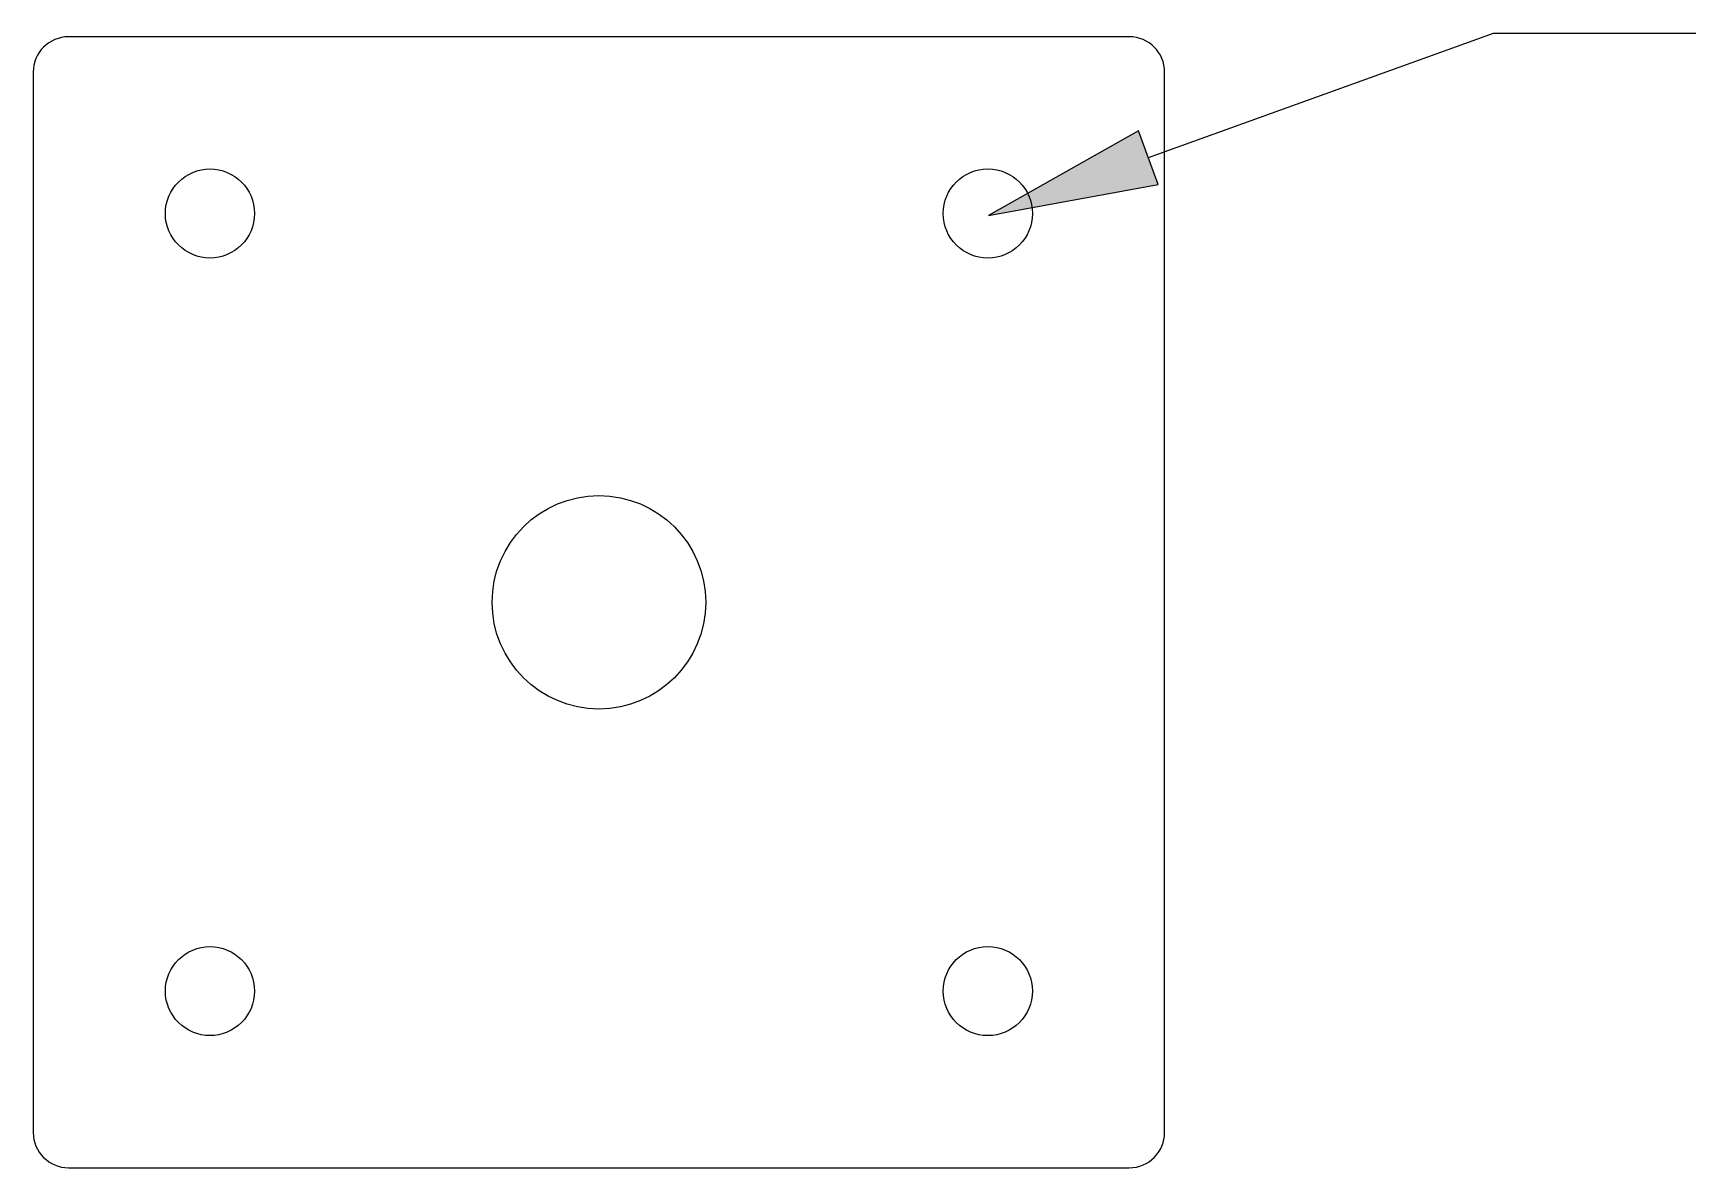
# Model space of a CAD drawing. Extents: x -3.7 to 29.7, y -3.9 to 14.9.
# Drawn here: x 3.69 to 15.44, y 6.23 to 14.26 of the extents above; entities that cross this region are included whole.
import ezdxf

# ---------------------------------------------------------------- set-up
doc = ezdxf.new("R2010")
doc.units = 0
doc.header["$MEASUREMENT"] = 0
doc.layers.add('LAYER_1', color=7, linetype='CONTINUOUS')

msp = doc.modelspace()

# ---------------------------------------------------------------- hatches: boundary and pattern name
at = {"layer": 'LAYER_1'}
h = msp.add_hatch(color=250, dxfattribs=at)
edge = h.paths.add_edge_path()
edge.add_spline(control_points=[(11.642, 13.189), (11.642, 13.189), (10.442, 12.969), (10.442, 12.969), (10.442, 12.969), (11.502, 13.569), (11.502, 13.569), (11.502, 13.569), (11.642, 13.189), (11.642, 13.189)], knot_values=[0, 0, 0, 0, 0.333333, 0.333333, 0.333333, 0.666667, 0.666667, 0.666667, 1, 1, 1, 1], degree=3, periodic=1)

# ---------------------------------------------------------------- linework, layer by layer
at = {"layer": 'LAYER_1', "color": 250}
for points, knots in [([(3.937, 14.234), (3.937, 14.234), (11.437, 14.234), (11.437, 14.234), (11.575, 14.234), (11.687, 14.122), (11.687, 13.984), (11.687, 13.984), (11.687, 6.484), (11.687, 6.484), (11.687, 6.347), (11.575, 6.234), (11.437, 6.234), (11.437, 6.234), (3.937, 6.234), (3.937, 6.234), (3.8, 6.234), (3.687, 6.347), (3.687, 6.484), (3.687, 6.484), (3.687, 13.984), (3.687, 13.984), (3.687, 14.122), (3.8, 14.234), (3.937, 14.234)], [0, 0, 0, 0, 0.125, 0.125, 0.125, 0.25, 0.25, 0.25, 0.375, 0.375, 0.375, 0.5, 0.5, 0.5, 0.625, 0.625, 0.625, 0.75, 0.75, 0.75, 0.875, 0.875, 0.875, 1, 1, 1, 1]), ([(11.572, 13.379), (11.572, 13.379), (14.012, 14.259), (14.012, 14.259), (14.012, 14.259), (15.442, 14.259), (15.442, 14.259)], [0, 0, 0, 0, 0.5, 0.5, 0.5, 1, 1, 1, 1]), ([(11.642, 13.189), (11.642, 13.189), (10.442, 12.969), (10.442, 12.969), (10.442, 12.969), (11.502, 13.569), (11.502, 13.569), (11.502, 13.569), (11.642, 13.189), (11.642, 13.189)], [0, 0, 0, 0, 0.333333, 0.333333, 0.333333, 0.666667, 0.666667, 0.666667, 1, 1, 1, 1]), ([(5.252, 12.984), (5.252, 13.158), (5.111, 13.299), (4.937, 13.299), (4.764, 13.299), (4.622, 13.158), (4.622, 12.984), (4.622, 12.81), (4.764, 12.669), (4.937, 12.669), (5.111, 12.669), (5.252, 12.81), (5.252, 12.984)], [0, 0, 0, 0, 0.25, 0.25, 0.25, 0.5, 0.5, 0.5, 0.75, 0.75, 0.75, 1, 1, 1, 1]), ([(10.752, 12.984), (10.752, 13.158), (10.611, 13.299), (10.437, 13.299), (10.263, 13.299), (10.122, 13.158), (10.122, 12.984), (10.122, 12.81), (10.263, 12.669), (10.437, 12.669), (10.611, 12.669), (10.752, 12.81), (10.752, 12.984)], [0, 0, 0, 0, 0.25, 0.25, 0.25, 0.5, 0.5, 0.5, 0.75, 0.75, 0.75, 1, 1, 1, 1]), ([(8.442, 10.234), (8.442, 10.651), (8.104, 10.989), (7.687, 10.989), (7.27, 10.989), (6.932, 10.651), (6.932, 10.234), (6.932, 9.817), (7.27, 9.479), (7.687, 9.479), (8.104, 9.479), (8.442, 9.817), (8.442, 10.234)], [0, 0, 0, 0, 0.25, 0.25, 0.25, 0.5, 0.5, 0.5, 0.75, 0.75, 0.75, 1, 1, 1, 1]), ([(5.252, 7.484), (5.252, 7.658), (5.111, 7.799), (4.937, 7.799), (4.764, 7.799), (4.622, 7.658), (4.622, 7.484), (4.622, 7.31), (4.764, 7.169), (4.937, 7.169), (5.111, 7.169), (5.252, 7.31), (5.252, 7.484)], [0, 0, 0, 0, 0.25, 0.25, 0.25, 0.5, 0.5, 0.5, 0.75, 0.75, 0.75, 1, 1, 1, 1]), ([(10.752, 7.484), (10.752, 7.658), (10.611, 7.799), (10.437, 7.799), (10.263, 7.799), (10.122, 7.658), (10.122, 7.484), (10.122, 7.31), (10.263, 7.169), (10.437, 7.169), (10.611, 7.169), (10.752, 7.31), (10.752, 7.484)], [0, 0, 0, 0, 0.25, 0.25, 0.25, 0.5, 0.5, 0.5, 0.75, 0.75, 0.75, 1, 1, 1, 1])]:
    msp.add_open_spline(points, degree=3, knots=knots, dxfattribs=at)

doc.saveas('drawing.dxf')
